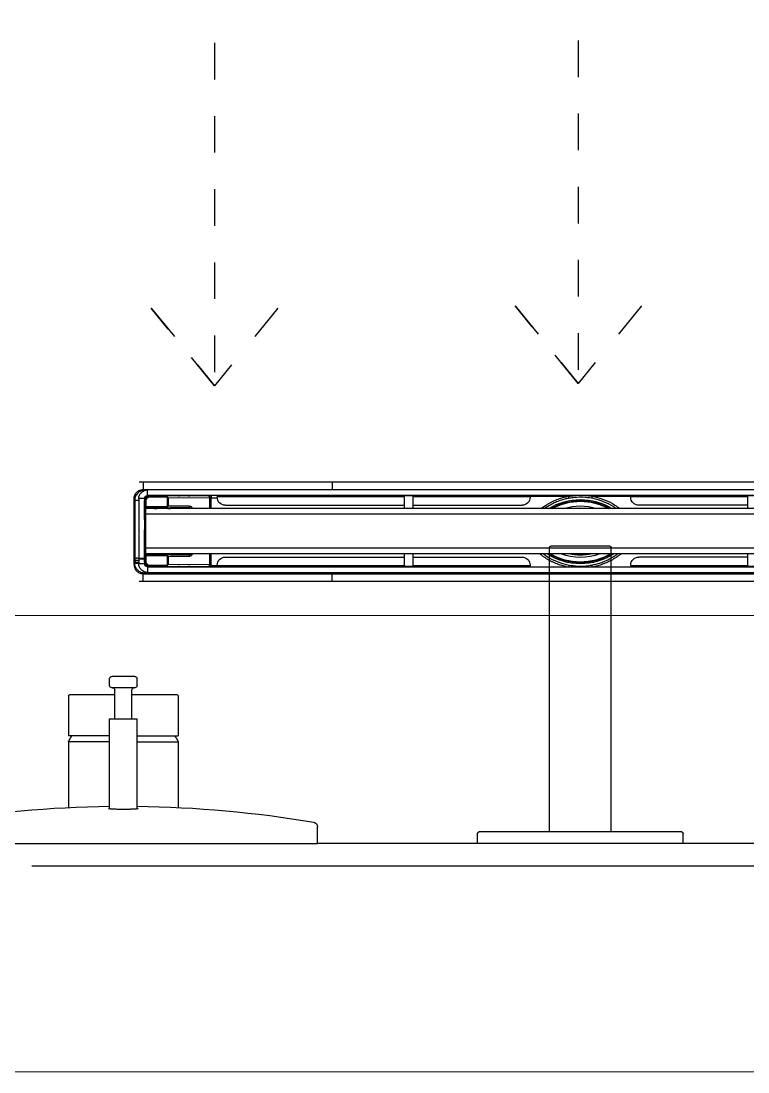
# Model space of a CAD drawing. Header units: millimetres. Extents: x 694231 to 734331, y 4486031 to 4541543.
# Drawn here: x 723895.38 to 723927.18, y 4490491.16 to 4490537.14 of the extents above; entities that cross this region are included whole.
import ezdxf

# ---------------------------------------------------------------- set-up
doc = ezdxf.new("R2010")
doc.units = ezdxf.units.MM
doc.set_wipeout_variables(frame=1)
doc.linetypes.add('AI-Linetype-22', pattern=[3.2004, 1.6002, -1.6002])
for name, color, linetype in [('A-DUVAR-GOR0.2', 25, 'Continuous'), ('Deko_Vitrifiye', 135, 'Continuous'), ('Deko_Zemin Seramik5', 155, 'Continuous')]:
    doc.layers.add(name, color=color, linetype=linetype)
doc.layers.add('DBM_w_sld', color=111, linetype='Continuous', lineweight=20)

# ---------------------------------------------------------------- blocks, each defined once
blk = doc.blocks.new('A$C7972de8d')
at = {"linetype": 'Continuous'}
blk.add_wipeout([(983.72, 415), (991.03, 415), (991.59, 415.08), (992.01, 415.25), (992.33, 415.47), (992.57, 415.72), (992.74, 415.96), (992.88, 416.24), (992.98, 416.53), (993.55, 419.92), (994.38, 425.25), (994.97, 429.29), (995.91, 436.16), (997.1, 446.24), (997.99, 455.2), (999, 468.35), (999.42, 476), (1028.22, 476), (1030.72, 477.47), (1030.72, 476), (1048.22, 476), (1048.35, 476.02), (1048.43, 476.04), (1048.52, 476.1), (1048.58, 476.15), (1048.63, 476.21), (1048.67, 476.29), (1048.71, 476.38), (1048.72, 476.48), (1048.72, 476.58), (1048.72, 496.25), (1050.72, 496.25), (1050.91, 496.25), (1051.1, 496.21), (1051.21, 496.17), (1051.34, 496.11), (1051.42, 496.05), (1051.5, 495.98), (1051.59, 495.89), (1051.66, 495.79), (1051.7, 495.72), (1051.74, 495.65), (1051.77, 495.58), (1051.79, 495.5), (1051.81, 495.42), (1051.82, 495.34), (1051.82, 495.25), (1051.82, 495), (1051.84, 494.8), (1051.87, 494.7), (1051.92, 494.57), (1051.97, 494.48), (1052.03, 494.39), (1052.11, 494.29), (1052.25, 494.18), (1052.37, 494.11), (1052.51, 494.05), (1052.67, 494.01), (1052.89, 494), (1055.82, 494), (1055.94, 494.01), (1056.03, 494.02), (1056.09, 494.04), (1056.18, 494.07), (1056.26, 494.1), (1056.33, 494.14), (1056.44, 494.21), (1056.5, 494.27), (1056.58, 494.34), (1056.62, 494.4), (1056.68, 494.48), (1056.73, 494.59), (1056.77, 494.68), (1056.8, 494.77), (1056.81, 494.86), (1056.82, 495), (1056.82, 495.49), (1056.82, 497.21), (1056.82, 505), (1056.81, 505.15), (1056.79, 505.24), (1056.76, 505.34), (1056.73, 505.43), (1056.67, 505.53), (1056.59, 505.64), (1056.53, 505.71), (1056.46, 505.77), (1056.38, 505.83), (1056.33, 505.86), (1056.23, 505.91), (1056.12, 505.95), (1056.03, 505.98), (1055.91, 506), (1055.72, 506), (1055.53, 506), (1052.82, 506), (1052.75, 506), (1052.63, 505.98), (1052.52, 505.95), (1052.35, 505.88), (1052.22, 505.8), (1052.11, 505.71), (1052.04, 505.63), (1051.96, 505.51), (1051.9, 505.39), (1051.85, 505.24), (1051.83, 505.15), (1051.82, 505.05), (1051.82, 504.75), (1051.81, 504.57), (1051.76, 504.41), (1051.65, 504.2), (1051.53, 504.04), (1051.38, 503.92), (1051.2, 503.82), (1051.01, 503.77), (1050.89, 503.75), (1050.67, 503.75), (1048.72, 503.75), (1048.72, 523.5), (1048.72, 523.57), (1048.7, 523.66), (1048.66, 523.75), (1048.63, 523.79), (1048.6, 523.83), (1048.58, 523.85), (1048.5, 523.92), (1048.41, 523.96), (1048.38, 523.97), (1048.32, 523.99), (1048.22, 524), (1048.12, 524), (1030.72, 524), (1030.72, 522.53), (1028.22, 524), (999.42, 524), (999.16, 528.98), (998.84, 533.99), (998.29, 541.34), (997.6, 548.94), (996.47, 559.32), (995.57, 566.42), (994.63, 573.1), (993.74, 578.84), (993.01, 583.33), (992.84, 583.86), (992.57, 584.28), (992.33, 584.53), (991.91, 584.8), (991.34, 584.98), (991.03, 585), (983.72, 585)], dxfattribs=at).dxf.layer = 'Deko_Vitrifiye'
at = {"layer": 'Deko_Vitrifiye', "linetype": 'Continuous'}
for p, q in [((983.72, 415), (983.72, 585)), ((983.72, 585), (991.03, 585)), ((1028.22, 524), (999.33, 524)), ((1028.22, 506), (1028.22, 524)), ((1048.22, 524), (1030.72, 524)), ((1030.72, 506), (1030.72, 524)), ((1048.72, 523.5), (1048.72, 503.75)), ((998.95, 506), (1038.22, 506)), ((1038.22, 494), (1038.22, 506)), ((1052.82, 506), (1055.82, 506)), ((1038.22, 503.75), (1050.82, 503.75)), ((1051.82, 505), (1051.82, 495)), ((1056.82, 505), (1056.82, 495)), ((998.95, 494), (1038.22, 494)), ((1028.22, 494), (1028.22, 476)), ((1030.72, 494), (1030.72, 476)), ((1038.22, 496.25), (1050.82, 496.25)), ((1048.72, 496.25), (1048.72, 476.5)), ((1052.82, 494), (1055.82, 494)), ((1028.22, 476), (999.33, 476)), ((1048.22, 476), (1030.72, 476)), ((983.72, 415), (991.03, 415))]:
    blk.add_line(p, q, dxfattribs=at)
for points in [[(998.73, 500), (998.73, 500.18), (998.74, 500.75), (998.74, 501.31), (998.75, 501.85), (998.76, 502.37), (998.77, 502.86), (998.78, 503.32), (998.8, 503.76), (998.82, 504.16), (998.84, 504.54), (998.86, 504.88), (998.88, 505.19), (998.9, 505.47), (998.92, 505.71), (998.94, 505.93), (998.96, 506.11), (998.98, 506.25), (999, 506.37), (999.02, 506.45), (999.02, 506.46)], [(999.03, 493.51), (999.03, 493.52), (999.02, 493.56), (999, 493.64), (998.98, 493.75), (998.96, 493.9), (998.94, 494.09), (998.92, 494.3), (998.9, 494.55), (998.87, 494.83), (998.85, 495.14), (998.84, 495.48), (998.82, 495.85), (998.8, 496.25), (998.78, 496.68), (998.77, 497.14), (998.76, 497.62), (998.75, 498.13), (998.74, 498.67), (998.74, 499.22), (998.73, 499.79), (998.73, 500)]]:
    blk.add_lwpolyline(points, dxfattribs=at)
for centre, radius, start, end in [((991.03, 583), 2, 9.5941, 90), ((500, 500), 500, 0.6879, 9.5941), ((1015.76, 499.93), 27.1, 56.4313, 62.6265), ((1048.22, 523.5), 0.5, 0, 90), ((1052.82, 505), 1, 90, 180), ((1055.82, 505), 1, 0, 90), ((1050.82, 504.75), 1, 270, 0), ((500, 500), 500, 350.4059, 359.3121), ((1050.82, 495.25), 1, 0, 90), ((1052.82, 495), 1, 180, 270), ((1055.82, 495), 1, 270, 0), ((1015.76, 500.07), 27.1, 297.3735, 303.5687), ((1048.22, 476.5), 0.5, 270, 0), ((991.03, 417), 2, 270, 350.4059)]:
    blk.add_arc(centre, radius, start, end, dxfattribs=at)
blk = doc.blocks.new('A$C29e923fa')
at = {"layer": 'Deko_Vitrifiye', "linetype": 'Continuous'}
for p, q in [((0, 90), (0, 0)), ((0, 90), (4.4, 90)), ((5, 89.4), (5, 0.6)), ((5, 58.5), (129.4, 58.5)), ((130, 57.9), (130, 32.1)), ((5, 31.5), (129.4, 31.5)), ((0, 0), (4.4, 0))]:
    blk.add_line(p, q, dxfattribs=at)
for centre, start, end in [((4.4, 89.4), 0, 90), ((129.4, 57.9), 0, 90), ((129.4, 32.1), 270, 0), ((4.4, 0.6), 270, 0)]:
    blk.add_arc(centre, 0.6, start, end, dxfattribs=at)
blk = doc.blocks.new('duşş')
at = {"layer": 'A-DUVAR-GOR0.2'}
blk.add_lwpolyline([(13106.19, 1658.289), (13145.425, 1658.29)], dxfattribs=at)
at = {"layer": 'Deko_Zemin Seramik5'}
for p, q in [((13102.124, 1675.098), (13140.724, 1675.098)), ((13102.481, 1674.755), (13140.367, 1674.755)), ((13132.292, 1674.778), (13110.556, 1674.778)), ((13140.367, 1674.505), (13140.367, 1674.755)), ((13140.483, 1674.743), (13140.551, 1674.771)), ((13102.481, 1674.505), (13140.367, 1674.505)), ((13113.706, 1674.491), (13114.106, 1674.491)), ((13114.106, 1674.491), (13114.106, 1673.94)), ((13119.224, 1674.46), (13114.106, 1674.46)), ((13119.224, 1674.505), (13119.224, 1674.46)), ((13120.915, 1674.479), (13119.224, 1674.479)), ((13119.224, 1674.436), (13119.224, 1674.46)), ((13121.231, 1674.505), (13120.915, 1674.479)), ((13123.624, 1674.479), (13121.933, 1674.479)), ((13123.624, 1674.46), (13123.624, 1674.505)), ((13123.624, 1674.436), (13123.624, 1674.46)), ((13128.742, 1674.46), (13123.624, 1674.46)), ((13128.742, 1673.94), (13128.742, 1674.491)), ((13128.742, 1674.491), (13129.142, 1674.491)), ((13128.772, 1674.491), (13128.772, 1674.505)), ((13129.112, 1674.505), (13129.112, 1674.491)), ((13129.142, 1674.491), (13129.142, 1673.94)), ((13137.317, 1674.46), (13129.142, 1674.46)), ((13137.574, 1674.408), (13137.312, 1674.411)), ((13137.317, 1674.505), (13137.317, 1674.46)), ((13137.317, 1674.46), (13137.317, 1674.436)), ((13137.574, 1674.505), (13137.574, 1674.428)), ((13137.574, 1674.427), (13137.574, 1674.428)), ((13137.574, 1674.397), (13137.574, 1674.427)), ((13137.579, 1674.08), (13137.579, 1674.397)), ((13137.644, 1674.498), (13138.386, 1674.498)), ((13137.644, 1674.498), (13137.644, 1674.497)), ((13137.657, 1674.427), (13137.658, 1674.44)), ((13139.468, 1674.415), (13137.657, 1674.427)), ((13137.657, 1674.427), (13137.657, 1673.94)), ((13137.658, 1674.44), (13137.66, 1674.453)), ((13137.66, 1674.453), (13137.664, 1674.465)), ((13137.664, 1674.465), (13137.669, 1674.476)), ((13137.669, 1674.476), (13137.675, 1674.485)), ((13137.675, 1674.485), (13137.682, 1674.491)), ((13137.682, 1674.491), (13137.69, 1674.495)), ((13137.69, 1674.495), (13137.698, 1674.497)), ((13137.698, 1674.497), (13139.531, 1674.485)), ((13138.386, 1674.498), (13138.386, 1674.505)), ((13138.386, 1674.5), (13138.515, 1674.5)), ((13138.515, 1674.493), (13138.515, 1674.505)), ((13138.515, 1674.493), (13138.516, 1674.492)), ((13138.516, 1674.505), (13138.516, 1674.492)), ((13138.516, 1674.492), (13138.516, 1674.492)), ((13138.566, 1674.491), (13138.566, 1674.505)), ((13138.566, 1674.491), (13138.965, 1674.491)), ((13138.965, 1674.505), (13138.965, 1674.491)), ((13139.015, 1674.492), (13139.015, 1674.505)), ((13139.016, 1674.493), (13139.015, 1674.492)), ((13139.016, 1674.505), (13139.016, 1674.493)), ((13139.016, 1674.5), (13139.145, 1674.5)), ((13139.145, 1674.505), (13139.145, 1674.498)), ((13139.145, 1674.498), (13140.296, 1674.498)), ((13139.468, 1674.415), (13139.497, 1674.415)), ((13139.468, 1674.415), (13139.468, 1674.044)), ((13139.497, 1674.044), (13139.497, 1674.415)), ((13139.531, 1674.435), (13139.531, 1674.485)), ((13140.284, 1674.485), (13139.531, 1674.485)), ((13139.531, 1674.435), (13140.284, 1674.435)), ((13140.284, 1674.485), (13140.296, 1674.498)), ((13140.284, 1674.435), (13140.284, 1674.485)), ((13140.434, 1674.285), (13140.434, 1674.024)), ((13140.434, 1674.285), (13140.484, 1674.285)), ((13140.496, 1674.298), (13140.484, 1674.285)), ((13140.484, 1673.974), (13140.484, 1674.285)), ((13140.496, 1673.83), (13140.496, 1674.298)), ((13140.497, 1674.375), (13140.747, 1674.375)), ((13140.497, 1674.375), (13140.497, 1671.76)), ((13140.747, 1674.375), (13140.747, 1671.76)), ((13140.927, 1674.299), (13140.924, 1671.694)), ((13140.955, 1674.367), (13140.927, 1674.299)), ((13140.955, 1671.489), (13140.955, 1674.367)), ((13102.406, 1673.94), (13140.442, 1673.94)), ((13102.406, 1673.69), (13140.442, 1673.69)), ((13114.106, 1674.087), (13118.874, 1674.087)), ((13121.184, 1673.94), (13121.452, 1673.953)), ((13121.452, 1673.953), (13121.665, 1673.94)), ((13128.742, 1674.087), (13123.974, 1674.087)), ((13136.967, 1674.087), (13129.142, 1674.087)), ((13137.574, 1673.94), (13137.574, 1674.08)), ((13138.538, 1674.038), (13139.468, 1674.044)), ((13138.538, 1674.038), (13138.539, 1674.024)), ((13138.539, 1674.024), (13138.541, 1674.011)), ((13138.541, 1674.011), (13138.545, 1673.999)), ((13138.545, 1673.999), (13138.55, 1673.988)), ((13138.55, 1673.988), (13138.556, 1673.98)), ((13138.556, 1673.98), (13138.564, 1673.973)), ((13138.564, 1673.973), (13138.571, 1673.969)), ((13138.571, 1673.969), (13138.579, 1673.968)), ((13139.47, 1673.973), (13138.579, 1673.968)), ((13138.579, 1673.968), (13139.358, 1673.968)), ((13138.741, 1673.966), (13138.579, 1673.966)), ((13138.59, 1673.94), (13138.579, 1673.966)), ((13138.752, 1673.94), (13138.741, 1673.966)), ((13139.363, 1673.973), (13139.358, 1673.968)), ((13139.479, 1673.948), (13139.358, 1673.948)), ((13139.468, 1673.973), (13139.363, 1673.973)), ((13139.467, 1673.966), (13139.467, 1673.973)), ((13139.467, 1673.973), (13139.467, 1673.966)), ((13139.468, 1673.966), (13139.467, 1673.966)), ((13139.468, 1674.044), (13139.497, 1674.044)), ((13139.468, 1673.973), (13139.468, 1673.966)), ((13139.468, 1673.973), (13139.468, 1673.973)), ((13139.518, 1673.966), (13139.468, 1673.966)), ((13139.487, 1673.946), (13139.488, 1673.946)), ((13139.488, 1673.946), (13139.518, 1673.946)), ((13139.518, 1673.974), (13139.518, 1673.966)), ((13139.918, 1673.966), (13139.518, 1673.966)), ((13139.518, 1673.946), (13139.518, 1673.966)), ((13139.518, 1673.946), (13139.918, 1673.946)), ((13139.531, 1673.974), (13139.523, 1673.974)), ((13139.918, 1673.974), (13139.523, 1673.974)), ((13140.434, 1674.024), (13139.531, 1674.024)), ((13139.531, 1673.974), (13139.531, 1674.024)), ((13139.531, 1673.974), (13140.484, 1673.974)), ((13139.918, 1673.974), (13139.918, 1673.966)), ((13139.918, 1673.966), (13139.918, 1673.946)), ((13139.968, 1673.966), (13139.918, 1673.966)), ((13139.918, 1673.946), (13139.948, 1673.946)), ((13139.948, 1673.946), (13139.949, 1673.946)), ((13140.073, 1673.948), (13139.957, 1673.948)), ((13139.968, 1673.973), (13139.968, 1673.973)), ((13140.068, 1673.973), (13139.968, 1673.973)), ((13139.968, 1673.973), (13139.968, 1673.966)), ((13139.969, 1673.966), (13139.968, 1673.966)), ((13139.969, 1673.973), (13139.969, 1673.966)), ((13139.969, 1673.973), (13139.969, 1673.966)), ((13140.073, 1673.968), (13140.068, 1673.973)), ((13140.073, 1673.968), (13140.49, 1673.968)), ((13140.401, 1673.966), (13140.39, 1673.94)), ((13140.49, 1673.966), (13140.401, 1673.966)), ((13140.434, 1674.024), (13140.484, 1673.974)), ((13140.442, 1673.69), (13140.442, 1673.94)), ((13140.49, 1673.794), (13140.442, 1673.684)), ((13140.49, 1673.794), (13140.442, 1673.684)), ((13140.442, 1672.21), (13140.442, 1673.69)), ((13140.49, 1673.968), (13140.484, 1673.974)), ((13140.49, 1673.794), (13140.49, 1673.966)), ((13140.49, 1673.794), (13140.49, 1673.794)), ((13140.49, 1673.407), (13140.49, 1673.794)), ((13140.492, 1673.826), (13140.496, 1673.83)), ((13140.492, 1673.824), (13140.492, 1673.826)), ((13140.492, 1673.457), (13140.492, 1673.824)), ((13140.496, 1673.83), (13140.497, 1673.83)), ((13140.49, 1673.457), (13140.497, 1673.457)), ((13140.497, 1673.407), (13140.49, 1673.407)), ((13140.495, 1671.905), (13140.495, 1673.007)), ((13140.495, 1673.007), (13140.497, 1673.007)), ((13140.497, 1672.957), (13140.495, 1672.957)), ((13140.495, 1672.943), (13140.497, 1672.943)), ((13140.495, 1672.893), (13140.495, 1671.505)), ((13140.497, 1672.893), (13140.495, 1672.893)), ((13140.49, 1672.106), (13140.49, 1672.493)), ((13140.49, 1672.493), (13140.497, 1672.493)), ((13140.497, 1672.443), (13140.49, 1672.443)), ((13140.492, 1672.076), (13140.492, 1672.443)), ((13102.406, 1672.21), (13140.442, 1672.21)), ((13102.406, 1671.96), (13140.442, 1671.96)), ((13114.106, 1671.96), (13114.106, 1671.41)), ((13120.944, 1671.96), (13120.948, 1671.959)), ((13120.948, 1671.959), (13120.996, 1671.949)), ((13120.996, 1671.949), (13120.99, 1671.96)), ((13128.742, 1671.41), (13128.742, 1671.96)), ((13129.142, 1671.96), (13129.142, 1671.41)), ((13137.574, 1671.82), (13137.574, 1671.96)), ((13137.657, 1671.96), (13137.657, 1671.474)), ((13138.539, 1671.876), (13138.538, 1671.862)), ((13139.468, 1671.857), (13138.538, 1671.862)), ((13138.541, 1671.889), (13138.539, 1671.876)), ((13138.545, 1671.901), (13138.541, 1671.889)), ((13138.55, 1671.912), (13138.545, 1671.901)), ((13138.556, 1671.921), (13138.55, 1671.912)), ((13138.564, 1671.927), (13138.556, 1671.921)), ((13138.571, 1671.931), (13138.564, 1671.927)), ((13138.579, 1671.932), (13138.571, 1671.931)), ((13138.579, 1671.934), (13138.59, 1671.96)), ((13138.579, 1671.934), (13138.741, 1671.934)), ((13138.579, 1671.932), (13139.47, 1671.927)), ((13139.358, 1671.932), (13138.579, 1671.932)), ((13138.741, 1671.934), (13138.752, 1671.96)), ((13139.358, 1671.952), (13139.479, 1671.952)), ((13139.358, 1671.932), (13139.363, 1671.928)), ((13139.363, 1671.928), (13139.468, 1671.928)), ((13139.467, 1671.928), (13139.467, 1671.934)), ((13139.467, 1671.934), (13139.468, 1671.934)), ((13139.467, 1671.934), (13139.467, 1671.928)), ((13139.468, 1671.934), (13139.518, 1671.934)), ((13139.468, 1671.934), (13139.468, 1671.927)), ((13139.468, 1671.928), (13139.468, 1671.927)), ((13139.497, 1671.857), (13139.468, 1671.857)), ((13139.468, 1671.857), (13139.468, 1671.485)), ((13139.488, 1671.954), (13139.487, 1671.954)), ((13139.518, 1671.954), (13139.488, 1671.954)), ((13139.497, 1671.485), (13139.497, 1671.857)), ((13139.918, 1671.954), (13139.518, 1671.954)), ((13139.518, 1671.934), (13139.518, 1671.954)), ((13139.518, 1671.934), (13139.518, 1671.926)), ((13139.518, 1671.934), (13139.918, 1671.934)), ((13139.523, 1671.926), (13139.531, 1671.926)), ((13139.523, 1671.926), (13139.918, 1671.926)), ((13140.484, 1671.926), (13139.531, 1671.926)), ((13139.531, 1671.876), (13139.531, 1671.926)), ((13139.531, 1671.876), (13140.434, 1671.876)), ((13139.918, 1671.934), (13139.918, 1671.954)), ((13139.948, 1671.954), (13139.918, 1671.954)), ((13139.918, 1671.934), (13139.918, 1671.926)), ((13139.918, 1671.934), (13139.968, 1671.934)), ((13139.949, 1671.954), (13139.948, 1671.954)), ((13139.957, 1671.952), (13140.073, 1671.952)), ((13139.968, 1671.934), (13139.968, 1671.927)), ((13139.968, 1671.934), (13139.969, 1671.934)), ((13139.968, 1671.928), (13140.068, 1671.928)), ((13139.968, 1671.927), (13139.968, 1671.928)), ((13139.969, 1671.934), (13139.969, 1671.928)), ((13139.969, 1671.934), (13139.969, 1671.928)), ((13140.068, 1671.928), (13140.073, 1671.932)), ((13140.49, 1671.932), (13140.073, 1671.932)), ((13140.39, 1671.96), (13140.401, 1671.934)), ((13140.401, 1671.934), (13140.49, 1671.934)), ((13140.484, 1671.926), (13140.434, 1671.876)), ((13140.434, 1671.876), (13140.434, 1671.615)), ((13140.442, 1672.217), (13140.49, 1672.106)), ((13140.442, 1672.216), (13140.49, 1672.106)), ((13140.442, 1671.96), (13140.442, 1672.21)), ((13140.484, 1671.926), (13140.49, 1671.932)), ((13140.484, 1671.615), (13140.484, 1671.926)), ((13140.49, 1672.106), (13140.49, 1672.106)), ((13140.49, 1671.934), (13140.49, 1672.106)), ((13140.492, 1672.074), (13140.492, 1672.076)), ((13140.496, 1672.07), (13140.492, 1672.074)), ((13140.497, 1671.905), (13140.495, 1671.905)), ((13140.496, 1671.603), (13140.496, 1672.07)), ((13140.497, 1672.07), (13140.496, 1672.07)), ((13140.367, 1671.395), (13102.481, 1671.395)), ((13113.706, 1671.41), (13114.106, 1671.41)), ((13114.106, 1671.813), (13118.874, 1671.813)), ((13114.106, 1671.44), (13119.224, 1671.44)), ((13119.224, 1671.464), (13119.224, 1671.44)), ((13119.224, 1671.44), (13119.224, 1671.395)), ((13123.624, 1671.464), (13123.624, 1671.44)), ((13123.624, 1671.395), (13123.624, 1671.44)), ((13123.624, 1671.44), (13128.742, 1671.44)), ((13128.742, 1671.813), (13123.974, 1671.813)), ((13128.742, 1671.41), (13129.142, 1671.41)), ((13128.772, 1671.395), (13128.772, 1671.41)), ((13129.112, 1671.41), (13129.112, 1671.395)), ((13136.967, 1671.813), (13129.142, 1671.813)), ((13129.142, 1671.44), (13137.317, 1671.44)), ((13137.317, 1671.44), (13137.317, 1671.464)), ((13137.574, 1671.448), (13137.317, 1671.445)), ((13137.317, 1671.44), (13137.317, 1671.395)), ((13137.574, 1671.473), (13137.574, 1671.504)), ((13137.574, 1671.473), (13137.574, 1671.473)), ((13137.574, 1671.473), (13137.574, 1671.395)), ((13137.579, 1671.505), (13137.579, 1671.82)), ((13137.644, 1671.403), (13137.644, 1671.403)), ((13138.386, 1671.403), (13137.644, 1671.403)), ((13137.657, 1671.474), (13139.468, 1671.485)), ((13137.658, 1671.46), (13137.657, 1671.474)), ((13137.66, 1671.447), (13137.658, 1671.46)), ((13137.664, 1671.435), (13137.66, 1671.447)), ((13137.669, 1671.424), (13137.664, 1671.435)), ((13137.675, 1671.416), (13137.669, 1671.424)), ((13137.682, 1671.409), (13137.675, 1671.416)), ((13137.69, 1671.405), (13137.682, 1671.409)), ((13137.698, 1671.404), (13137.69, 1671.405)), ((13139.531, 1671.415), (13137.698, 1671.404)), ((13138.386, 1671.395), (13138.386, 1671.403)), ((13138.515, 1671.4), (13138.386, 1671.4)), ((13138.516, 1671.408), (13138.515, 1671.408)), ((13138.515, 1671.395), (13138.515, 1671.408)), ((13138.516, 1671.408), (13138.516, 1671.408)), ((13138.516, 1671.408), (13138.516, 1671.395)), ((13138.965, 1671.409), (13138.566, 1671.409)), ((13138.566, 1671.395), (13138.566, 1671.409)), ((13138.965, 1671.409), (13138.965, 1671.395)), ((13139.015, 1671.408), (13139.016, 1671.408)), ((13139.015, 1671.395), (13139.015, 1671.408)), ((13139.016, 1671.408), (13139.016, 1671.395)), ((13139.145, 1671.4), (13139.016, 1671.4)), ((13140.296, 1671.403), (13139.145, 1671.403)), ((13139.145, 1671.403), (13139.145, 1671.395)), ((13139.497, 1671.485), (13139.468, 1671.485)), ((13140.284, 1671.465), (13139.531, 1671.465)), ((13139.531, 1671.465), (13139.531, 1671.415)), ((13139.531, 1671.415), (13140.284, 1671.415)), ((13140.284, 1671.415), (13140.284, 1671.465)), ((13140.296, 1671.403), (13140.284, 1671.415)), ((13140.367, 1671.395), (13140.367, 1671.145)), ((13140.484, 1671.615), (13140.434, 1671.615)), ((13140.497, 1671.683), (13140.442, 1671.683)), ((13140.484, 1671.615), (13140.496, 1671.603)), ((13140.495, 1671.505), (13140.497, 1671.505)), ((13140.497, 1671.76), (13140.747, 1671.76)), ((13140.497, 1671.72), (13140.747, 1671.72)), ((13140.497, 1671.72), (13140.497, 1671.525)), ((13140.497, 1671.525), (13140.747, 1671.525)), ((13140.548, 1671.72), (13140.548, 1671.76)), ((13140.747, 1671.72), (13140.747, 1671.525)), ((13140.924, 1671.694), (13140.924, 1671.683)), ((13140.924, 1671.672), (13140.924, 1671.683)), ((13140.927, 1671.557), (13140.924, 1671.672)), ((13140.955, 1671.489), (13140.927, 1671.557)), ((13140.367, 1671.145), (13102.481, 1671.145)), ((13132.292, 1671.077), (13110.556, 1671.077)), ((13140.483, 1671.113), (13140.551, 1671.085)), ((13140.724, 1670.758), (13102.124, 1670.758))]:
    blk.add_line(p, q, dxfattribs=at)
blk.add_lwpolyline([(13081.425, 1809.29), (13081.425, 1659.29), (13161.423, 1659.29), (13161.423, 1809.29)], dxfattribs=at)
blk.add_lwpolyline([(13091.425, 1799.291), (13091.425, 1671.265, 0.414145), (13093.424, 1669.265), (13149.424, 1669.25, 0.414282), (13151.425, 1671.25), (13151.425, 1799.291)], format="xyb", close=True, dxfattribs=at)
at = {"layer": 'Deko_Zemin Seramik5', "linetype": 'AI-Linetype-22'}
for points in [[(13121.515, 1694.417), (13121.515, 1679.417), (13124.282, 1682.807)], [(13137.431, 1694.311), (13137.431, 1679.311), (13140.199, 1682.701)], [(13118.747, 1682.807), (13121.515, 1679.417)], [(13124.282, 1682.807), (13121.515, 1679.417)], [(13134.664, 1682.701), (13137.431, 1679.311)], [(13140.199, 1682.701), (13137.431, 1679.311)]]:
    blk.add_lwpolyline(points, dxfattribs=at)
at = {"layer": 'Deko_Zemin Seramik5'}
for centre, radius, start, end in [((13140.367, 1674.375), 0.38, 0, 90), ((13118.875, 1674.436), 0.349, 269.891, 359.8906), ((13121.424, 1671.683), 2.65, 58.4105, 121.5895), ((13121.424, 1671.683), 2.6, 60.2506, 119.7494), ((13121.424, 1671.683), 2.575, 61.2389, 118.7611), ((13122.481, 1674.741), 1.587, 189.4951, 192.8248), ((13120.367, 1674.741), 1.587, 347.1752, 350.5049), ((13123.973, 1674.436), 0.349, 180.1094, 270.109), ((13136.967, 1674.436), 0.349, 269.891, 359.8906), ((13137.644, 1674.427), 0.07, 89.9989, 179.9989), ((13140.367, 1674.375), 0.13, 0, 90), ((13121.424, 1671.683), 2.37, 72.26, 107.74), ((13139.487, 1673.966), 0.02, 179.9989, 269.9989), ((13139.488, 1673.966), 0.02, 179.9989, 269.9989), ((13139.948, 1673.966), 0.02, 270.0011, 0.0011), ((13139.949, 1673.966), 0.02, 270.0011, 0.0011), ((13121.424, 1674.172), 2.65, 236.6126, 270), ((13121.424, 1674.172), 2.6, 238.3235, 270), ((13121.424, 1674.172), 2.575, 239.2368, 300.7632), ((13121.424, 1674.172), 2.37, 249.0038, 290.9962), ((13121.424, 1674.172), 2.27, 257.0856, 282.9144), ((13121.424, 1674.172), 2.256, 258.8784, 281.2478), ((13121.424, 1674.172), 2.65, 270, 303.3874), ((13121.424, 1674.172), 2.6, 270, 301.6765), ((13139.487, 1671.934), 0.02, 90.0011, 180.0011), ((13139.488, 1671.934), 0.02, 90.0011, 180.0011), ((13139.948, 1671.934), 0.02, 359.9989, 89.9989), ((13139.949, 1671.934), 0.02, 359.9989, 89.9989), ((13118.875, 1671.464), 0.349, 0.1094, 90.109), ((13121.891, 1671.237), 0.985, 166.5189, 170.7824), ((13120.957, 1671.237), 0.985, 9.2176, 13.4811), ((13123.973, 1671.464), 0.349, 89.891, 179.8906), ((13136.967, 1671.464), 0.349, 0.1094, 90.109), ((13137.644, 1671.473), 0.07, 180.0011, 270.0011), ((13140.367, 1671.525), 0.13, 270, 0), ((13140.367, 1671.525), 0.38, 270, 0)]:
    blk.add_arc(centre, radius, start, end, dxfattribs=at)
at = {"layer": 'Deko_Zemin Seramik5', "extrusion": (0, 0, -1)}
for centre, major_axis, ratio, start_param, end_param in [((13137.644, 1674.428), (0, -0.07), 0.999962, 1.570796, 3.141593), ((13137.774, 1674.427), (0.2, 0), 0.005672, 2.199115, 3.141593), ((13137.774, 1674.397), (0.2, 0), 0.003491, 2.916668, 3.141593), ((13137.774, 1674.497), (0.13, 0), 0.008727, 2.199115, 3.141593), ((13138.566, 1674.492), (0.05, 0), 0.008727, 1.570805, 3.132866), ((13138.965, 1674.492), (0.05, 0), 0.008727, 0.008727, 1.570796), ((13139.531, 1674.415), (-0.0004, -0.07), 0.905934, 1.56707, 3.130806), ((13139.531, 1674.415), (-0.034, 0.0002), 0.587778, 6.279459, 7.843195), ((13140.284, 1674.285), (0.141, 0.141), 0.999962, 5.497825, 7.068545), ((13140.284, 1674.285), (-0.106, -0.106), 0.999924, 2.356233, 3.926953), ((13140.296, 1674.298), (-0.141, -0.141), 0.999924, 2.356233, 3.926953), ((13137.774, 1674.08), (0.2, 0), 0.003491, 3.141593, 3.366518), ((13138.58, 1673.938), (0.138, 0), 0.217963, 3.141593, 4.703662), ((13138.591, 1673.938), (0.0125, -0.03), 0.00806, 1.574141, 2.830119), ((13138.753, 1673.938), (0.0125, -0.03), 0.00806, 3.459756, 4.715734), ((13139.358, 1673.938), (0, -0.03), 0.008727, 1.570796, 3.132866), ((13139.531, 1674.044), (0.0004, -0.07), 0.905934, 0.010787, 1.574523), ((13139.518, 1673.973), (0.05, 0), 0.008727, 3.150319, 3.363915), ((13139.531, 1674.044), (0.034, 0.0002), 0.587778, 1.581583, 3.145319), ((13139.524, 1674.044), (0.119, 0.001), 0.587778, 1.581583, 1.62254), ((13139.918, 1673.973), (0.05, 0), 0.008727, 4.712389, 6.274459), ((13140.073, 1673.938), (0, -0.03), 0.008727, 3.150319, 4.712389), ((13140.389, 1673.938), (-0.0131, -0.03), 0.008001, 1.567311, 2.823289), ((13140.49, 1673.938), (0, -0.03), 0.008727, 3.150319, 3.456411), ((13140.49, 1673.407), (0, -0.05), 0.008727, 1.570796, 3.141593), ((13140.49, 1672.493), (0, -0.05), 0.008727, 0, 1.570796), ((13138.58, 1671.962), (0.138, 0), 0.217963, 1.579523, 3.141593), ((13138.591, 1671.962), (-0.0125, -0.03), 0.00806, 0.311474, 1.567451), ((13138.753, 1671.962), (-0.0125, -0.03), 0.00806, 4.709044, 5.965022), ((13139.358, 1671.962), (0, -0.03), 0.008727, 0.008727, 1.570796), ((13139.518, 1671.927), (0.05, 0), 0.008727, 2.91927, 3.132866), ((13139.531, 1671.856), (-0.0004, -0.07), 0.905934, 1.56707, 3.130806), ((13139.531, 1671.856), (0.034, -0.0002), 0.587778, 3.137866, 4.701602), ((13139.524, 1671.856), (0.119, -0.001), 0.587778, 4.660645, 4.701602), ((13139.918, 1671.927), (0.05, 0), 0.008727, 0.008727, 1.570796), ((13140.073, 1671.962), (0, -0.03), 0.008727, 4.712389, 6.274459), ((13140.389, 1671.962), (0.0131, -0.03), 0.008001, 0.318304, 1.574282), ((13140.495, 1671.805), (-0.1, 0), 0.999962, 1.010172, 1.570796), ((13140.497, 1671.805), (-0.1, 0), 0.999962, 0.988457, 1.570796), ((13140.49, 1671.962), (0, -0.03), 0.008727, 5.968367, 6.274459), ((13137.774, 1671.82), (0.2, 0), 0.003491, 2.916668, 3.141593), ((13137.774, 1671.504), (0.2, 0), 0.003491, 3.141593, 3.366518), ((13137.774, 1671.473), (0.2, 0), 0.005672, 3.141593, 4.08407), ((13137.644, 1671.473), (0, 0.07), 0.999962, 3.141593, 4.712389), ((13137.774, 1671.403), (0.13, 0), 0.008727, 3.141593, 3.69775), ((13137.774, 1671.403), (0.13, 0), 0.008727, 3.69775, 4.08407), ((13138.566, 1671.408), (0.05, 0), 0.008727, 3.150319, 4.712381), ((13138.965, 1671.408), (0.05, 0), 0.008727, 4.712389, 6.274459), ((13139.531, 1671.485), (0.0004, -0.07), 0.905934, 0.010787, 1.574523), ((13139.531, 1671.485), (-0.034, -0.0002), 0.587778, 4.723176, 6.286912), ((13140.284, 1671.615), (-0.106, 0.106), 0.999924, 2.356233, 3.926953), ((13140.284, 1671.615), (0.141, -0.141), 0.999962, 5.497825, 7.068545), ((13140.296, 1671.603), (-0.141, 0.141), 0.999924, 2.356233, 3.926953), ((13140.497, 1671.605), (-0.1, 0), 0.999962, 4.712389, 5.294728), ((13140.495, 1671.605), (-0.1, 0), 0.999962, 4.712389, 5.273014)]:
    blk.add_ellipse(centre, major_axis=major_axis, ratio=ratio, start_param=start_param, end_param=end_param, dxfattribs=at)
at = {"layer": 'Deko_Zemin Seramik5'}
for points, knots in [([(13132.292, 1675.098), (13132.292, 1675.059), (13132.292, 1674.978), (13132.292, 1674.872), (13132.292, 1674.797), (13132.292, 1674.785), (13132.292, 1674.778)], [0, 0, 0, 0, 0.240773, 0.5, 0.759227, 1, 1, 1, 1]), ([(13140.551, 1675.098), (13140.551, 1675.089), (13140.551, 1675.02), (13140.551, 1674.91), (13140.551, 1674.799), (13140.551, 1674.78), (13140.551, 1674.771)], [0, 0, 0, 0, 0.046125, 0.371812, 0.697499, 1, 1, 1, 1]), ([(13140.551, 1674.771), (13139.633, 1674.771), (13137.797, 1674.772), (13135.045, 1674.777), (13133.21, 1674.778), (13132.292, 1674.778)], [0, 0, 0, 0, 0.333309, 0.666691, 1, 1, 1, 1]), ([(13140.483, 1674.743), (13140.513, 1674.741), (13140.571, 1674.737), (13140.682, 1674.701), (13140.803, 1674.62), (13140.884, 1674.5), (13140.921, 1674.389), (13140.925, 1674.329), (13140.927, 1674.299)], [0, 0, 0, 0, 0.129071, 0.254522, 0.498347, 0.74157, 0.868707, 1, 1, 1, 1]), ([(13140.955, 1674.367), (13140.95, 1674.418), (13140.942, 1674.498), (13140.892, 1674.593), (13140.84, 1674.657), (13140.776, 1674.708), (13140.681, 1674.758), (13140.602, 1674.766), (13140.551, 1674.771)], [0, 0, 0, 0, 0.2432, 0.372242, 0.500235, 0.628741, 0.757585, 1, 1, 1, 1]), ([(13120.915, 1674.479), (13120.877, 1674.472), (13120.681, 1674.434), (13120.338, 1674.321), (13119.97, 1674.145), (13119.778, 1673.993), (13119.712, 1673.94)], [0, 0, 0, 0, 0.089074, 0.449026, 0.808981, 1, 1, 1, 1]), ([(13119.867, 1673.94), (13119.901, 1673.966), (13120.054, 1674.085), (13120.375, 1674.235), (13120.705, 1674.345), (13120.896, 1674.382), (13120.933, 1674.389)], [0, 0, 0, 0, 0.108003, 0.499217, 0.901792, 1, 1, 1, 1]), ([(13120.933, 1674.389), (13121.055, 1674.406), (13121.3, 1674.441), (13121.63, 1674.433), (13121.835, 1674.401), (13121.915, 1674.389)], [0, 0, 0, 0, 0.372425, 0.751784, 1, 1, 1, 1]), ([(13121.933, 1674.479), (13121.849, 1674.491), (13121.749, 1674.504), (13121.648, 1674.505), (13121.632, 1674.505)], [0, 0, 0, 0, 0.834969, 1, 1, 1, 1]), ([(13121.915, 1674.389), (13121.98, 1674.376), (13122.111, 1674.349), (13122.312, 1674.289), (13122.481, 1674.224), (13122.62, 1674.16), (13122.723, 1674.108), (13122.825, 1674.051), (13122.915, 1673.995), (13122.971, 1673.957), (13122.994, 1673.94)], [0, 0, 0, 0, 0.1693, 0.339504, 0.533283, 0.630786, 0.729353, 0.828096, 0.927914, 1, 1, 1, 1]), ([(13123.151, 1673.94), (13123.064, 1674.004), (13122.944, 1674.09), (13122.781, 1674.183), (13122.673, 1674.238), (13122.563, 1674.289), (13122.45, 1674.335), (13122.308, 1674.386), (13122.136, 1674.438), (13122.001, 1674.466), (13121.933, 1674.479)], [0, 0, 0, 0, 0.239811, 0.32927, 0.418889, 0.509484, 0.600581, 0.691848, 0.845514, 1, 1, 1, 1]), ([(13140.927, 1674.299), (13140.919, 1674.3), (13140.903, 1674.302), (13140.833, 1674.304), (13140.768, 1674.305), (13140.747, 1674.305)], [0, 0, 0, 0, 0.383013, 0.795311, 1, 1, 1, 1]), ([(13138.402, 1673.938), (13138.402, 1673.94), (13138.402, 1673.949), (13138.407, 1673.967), (13138.421, 1673.992), (13138.452, 1674.018), (13138.493, 1674.035), (13138.525, 1674.037), (13138.538, 1674.038)], [0, 0, 0, 0, 0.035539, 0.12936, 0.257827, 0.452641, 0.772939, 1, 1, 1, 1]), ([(13139.47, 1673.973), (13139.47, 1673.973), (13139.472, 1673.973), (13139.478, 1673.974), (13139.491, 1673.975), (13139.505, 1673.974), (13139.514, 1673.974), (13139.518, 1673.974)], [0, 0, 0, 0, 0.083349, 0.324015, 0.573987, 0.820833, 1, 1, 1, 1]), ([(13140.495, 1672.957), (13140.495, 1672.957), (13140.495, 1672.957), (13140.495, 1672.958), (13140.495, 1672.959), (13140.495, 1672.96), (13140.495, 1672.962), (13140.495, 1672.964), (13140.495, 1672.966), (13140.495, 1672.968), (13140.495, 1672.971), (13140.495, 1672.974), (13140.495, 1672.977), (13140.495, 1672.982), (13140.495, 1672.987), (13140.495, 1672.992), (13140.495, 1672.997), (13140.495, 1673.002), (13140.495, 1673.005), (13140.495, 1673.007)], [0, 0, 0, 0, 0.052751, 0.105868, 0.160141, 0.214812, 0.267755, 0.321067, 0.374953, 0.429625, 0.482566, 0.535878, 0.589763, 0.644434, 0.75059, 0.804473, 0.859142, 0.929139, 1, 1, 1, 1]), ([(13140.495, 1672.893), (13140.495, 1672.895), (13140.495, 1672.898), (13140.495, 1672.903), (13140.495, 1672.908), (13140.495, 1672.912), (13140.495, 1672.916), (13140.495, 1672.92), (13140.495, 1672.925), (13140.495, 1672.929), (13140.495, 1672.932), (13140.495, 1672.934), (13140.495, 1672.937), (13140.495, 1672.938), (13140.495, 1672.94), (13140.495, 1672.941), (13140.495, 1672.942), (13140.495, 1672.943), (13140.495, 1672.943), (13140.495, 1672.943)], [0, 0, 0, 0, 0.069997, 0.140858, 0.193797, 0.247107, 0.30099, 0.355659, 0.461433, 0.515705, 0.570376, 0.623127, 0.676244, 0.730516, 0.785188, 0.837939, 0.891056, 0.945328, 1, 1, 1, 1]), ([(13119.639, 1671.96), (13119.649, 1671.951), (13119.69, 1671.918), (13119.796, 1671.839), (13119.928, 1671.752), (13120.067, 1671.673), (13120.174, 1671.618), (13120.285, 1671.567), (13120.398, 1671.52), (13120.54, 1671.469), (13120.684, 1671.425), (13120.791, 1671.403), (13120.83, 1671.395)], [0, 0, 0, 0, 0.030289, 0.119105, 0.29716, 0.387464, 0.47793, 0.56938, 0.661337, 0.753466, 0.908955, 1, 1, 1, 1]), ([(13120.933, 1671.467), (13120.868, 1671.48), (13120.737, 1671.506), (13120.572, 1671.556), (13120.438, 1671.604), (13120.332, 1671.648), (13120.227, 1671.696), (13120.124, 1671.748), (13120.023, 1671.805), (13119.923, 1671.867), (13119.846, 1671.919), (13119.804, 1671.951), (13119.792, 1671.96)], [0, 0, 0, 0, 0.159324, 0.319502, 0.410485, 0.501625, 0.593004, 0.685541, 0.778243, 0.871955, 0.966186, 1, 1, 1, 1]), ([(13123.041, 1671.96), (13122.988, 1671.918), (13122.816, 1671.783), (13122.475, 1671.62), (13122.144, 1671.511), (13121.953, 1671.474), (13121.915, 1671.467)], [0, 0, 0, 0, 0.161836, 0.528908, 0.9066, 1, 1, 1, 1]), ([(13122.025, 1671.395), (13122.033, 1671.396), (13122.158, 1671.421), (13122.318, 1671.47), (13122.502, 1671.541), (13122.613, 1671.589), (13122.722, 1671.642), (13122.829, 1671.699), (13122.932, 1671.761), (13123.032, 1671.826), (13123.125, 1671.892), (13123.183, 1671.938), (13123.21, 1671.96)], [0, 0, 0, 0, 0.020019, 0.286768, 0.37706, 0.467513, 0.558941, 0.650872, 0.742973, 0.831775, 0.920729, 1, 1, 1, 1]), ([(13138.538, 1671.862), (13138.525, 1671.863), (13138.493, 1671.865), (13138.452, 1671.882), (13138.421, 1671.909), (13138.407, 1671.933), (13138.402, 1671.951), (13138.402, 1671.96), (13138.402, 1671.962)], [0, 0, 0, 0, 0.227061, 0.547359, 0.742173, 0.87064, 0.964461, 1, 1, 1, 1]), ([(13139.518, 1671.926), (13139.516, 1671.926), (13139.513, 1671.926), (13139.509, 1671.926), (13139.506, 1671.926), (13139.502, 1671.926), (13139.499, 1671.926), (13139.495, 1671.926), (13139.491, 1671.925), (13139.488, 1671.925), (13139.484, 1671.926), (13139.481, 1671.926), (13139.479, 1671.926), (13139.477, 1671.926), (13139.475, 1671.926), (13139.473, 1671.927), (13139.471, 1671.927), (13139.47, 1671.927), (13139.47, 1671.927), (13139.47, 1671.927)], [0, 0, 0, 0, 0.088931, 0.133744, 0.178889, 0.239717, 0.301103, 0.363225, 0.425932, 0.487498, 0.549657, 0.628438, 0.676138, 0.716924, 0.791599, 0.855857, 0.916916, 0.958389, 1, 1, 1, 1]), ([(13121.915, 1671.467), (13121.794, 1671.449), (13121.549, 1671.415), (13121.218, 1671.423), (13121.014, 1671.454), (13120.933, 1671.467)], [0, 0, 0, 0, 0.372425, 0.751784, 1, 1, 1, 1]), ([(13140.483, 1671.113), (13140.513, 1671.114), (13140.571, 1671.118), (13140.682, 1671.154), (13140.803, 1671.235), (13140.884, 1671.356), (13140.921, 1671.467), (13140.925, 1671.526), (13140.927, 1671.557)], [0, 0, 0, 0, 0.129071, 0.254522, 0.498347, 0.74157, 0.868707, 1, 1, 1, 1]), ([(13140.955, 1671.489), (13140.95, 1671.437), (13140.942, 1671.358), (13140.892, 1671.263), (13140.84, 1671.199), (13140.776, 1671.147), (13140.681, 1671.097), (13140.602, 1671.089), (13140.551, 1671.085)], [0, 0, 0, 0, 0.2432, 0.372242, 0.500235, 0.628741, 0.757585, 1, 1, 1, 1]), ([(13140.707, 1671.76), (13140.695, 1671.757), (13140.663, 1671.748), (13140.628, 1671.733), (13140.606, 1671.721), (13140.606, 1671.72)], [0, 0, 0, 0, 0.352649, 0.992094, 1, 1, 1, 1]), ([(13140.924, 1671.694), (13140.922, 1671.706), (13140.917, 1671.73), (13140.894, 1671.757), (13140.856, 1671.774), (13140.806, 1671.78), (13140.766, 1671.774), (13140.747, 1671.771)], [0, 0, 0, 0, 0.184765, 0.383971, 0.594246, 0.810566, 1, 1, 1, 1]), ([(13140.924, 1671.683), (13140.917, 1671.683), (13140.904, 1671.683), (13140.841, 1671.683), (13140.779, 1671.683), (13140.747, 1671.683)], [0, 0, 0, 0, 0.327092, 0.652141, 1, 1, 1, 1]), ([(13140.924, 1671.672), (13140.922, 1671.66), (13140.917, 1671.636), (13140.894, 1671.609), (13140.856, 1671.592), (13140.806, 1671.586), (13140.766, 1671.592), (13140.747, 1671.595)], [0, 0, 0, 0, 0.184765, 0.383971, 0.594246, 0.810566, 1, 1, 1, 1]), ([(13140.927, 1671.557), (13140.919, 1671.556), (13140.903, 1671.554), (13140.833, 1671.551), (13140.768, 1671.55), (13140.747, 1671.55)], [0, 0, 0, 0, 0.383013, 0.795311, 1, 1, 1, 1]), ([(13110.556, 1671.118), (13110.921, 1671.118), (13115.52, 1671.118), (13114.354, 1671.118), (13119.307, 1671.119), (13131.743, 1671.118), (13135.576, 1671.118), (13132.292, 1671.118)], [0, 0, 0, 0, 0.020648, 0.260324, 0.5, 0.619838, 1, 1, 1, 1]), ([(13132.292, 1671.118), (13132.292, 1671.12), (13132.292, 1671.123), (13132.292, 1671.143), (13132.292, 1671.145)], [0, 0, 0, 0, 0.929793, 1, 1, 1, 1]), ([(13132.292, 1671.118), (13132.511, 1671.118), (13132.935, 1671.118), (13133.575, 1671.118), (13134.172, 1671.117), (13134.72, 1671.117), (13135.233, 1671.116), (13135.776, 1671.116), (13136.378, 1671.115), (13136.966, 1671.115), (13137.49, 1671.114), (13137.918, 1671.114), (13138.315, 1671.114), (13138.729, 1671.113), (13139.176, 1671.113), (13139.632, 1671.113), (13140.065, 1671.113), (13140.346, 1671.113), (13140.483, 1671.113)], [0, 0, 0, 0, 0.080223, 0.155274, 0.234353, 0.298967, 0.35592, 0.422234, 0.497908, 0.576552, 0.637543, 0.689751, 0.733177, 0.783026, 0.841417, 0.897042, 0.949903, 1, 1, 1, 1]), ([(13140.551, 1671.085), (13139.633, 1671.084), (13137.797, 1671.083), (13135.045, 1671.078), (13133.21, 1671.078), (13132.292, 1671.077)], [0, 0, 0, 0, 0.333309, 0.666691, 1, 1, 1, 1]), ([(13132.292, 1670.758), (13132.292, 1670.797), (13132.292, 1670.878), (13132.292, 1670.983), (13132.292, 1671.058), (13132.292, 1671.071), (13132.292, 1671.077)], [0, 0, 0, 0, 0.240773, 0.5, 0.759227, 1, 1, 1, 1]), ([(13140.483, 1671.113), (13140.483, 1671.117), (13140.483, 1671.123), (13140.483, 1671.158), (13140.483, 1671.166)], [0, 0, 0, 0, 0.776449, 1, 1, 1, 1]), ([(13140.551, 1670.758), (13140.551, 1670.766), (13140.551, 1670.835), (13140.551, 1670.945), (13140.551, 1671.057), (13140.551, 1671.075), (13140.551, 1671.085)], [0, 0, 0, 0, 0.046125, 0.371812, 0.697499, 1, 1, 1, 1])]:
    blk.add_open_spline(points, degree=3, knots=knots, dxfattribs=at)
at = {"xscale": 0.1000000000000001, "yscale": 0.1000000000000001, "zscale": 0.1000000000000001, "rotation": 90}
blk.add_blockref('A$C29e923fa', (13125.924, 1659.29), dxfattribs=at)
blk.add_blockref('A$C7972de8d', (13191.424, 1560.917), dxfattribs=at)

msp = doc.modelspace()

# ---------------------------------------------------------------- linework, layer by layer
at = {"layer": 'DBM_w_sld'}
for points in [[(723785.071, 4490501.16), (723959.851, 4490501.16)], [(723785.071, 4490491.16), (723959.851, 4490491.16)]]:
    msp.add_lwpolyline(points, dxfattribs=at)

# ---------------------------------------------------------------- next in the draw order: block references
at = {"color": 5, "lineweight": 53, "xscale": -1}
msp.add_blockref('duşş', (737041.276, 4488841.871), dxfattribs=at)

doc.saveas('drawing.dxf')
